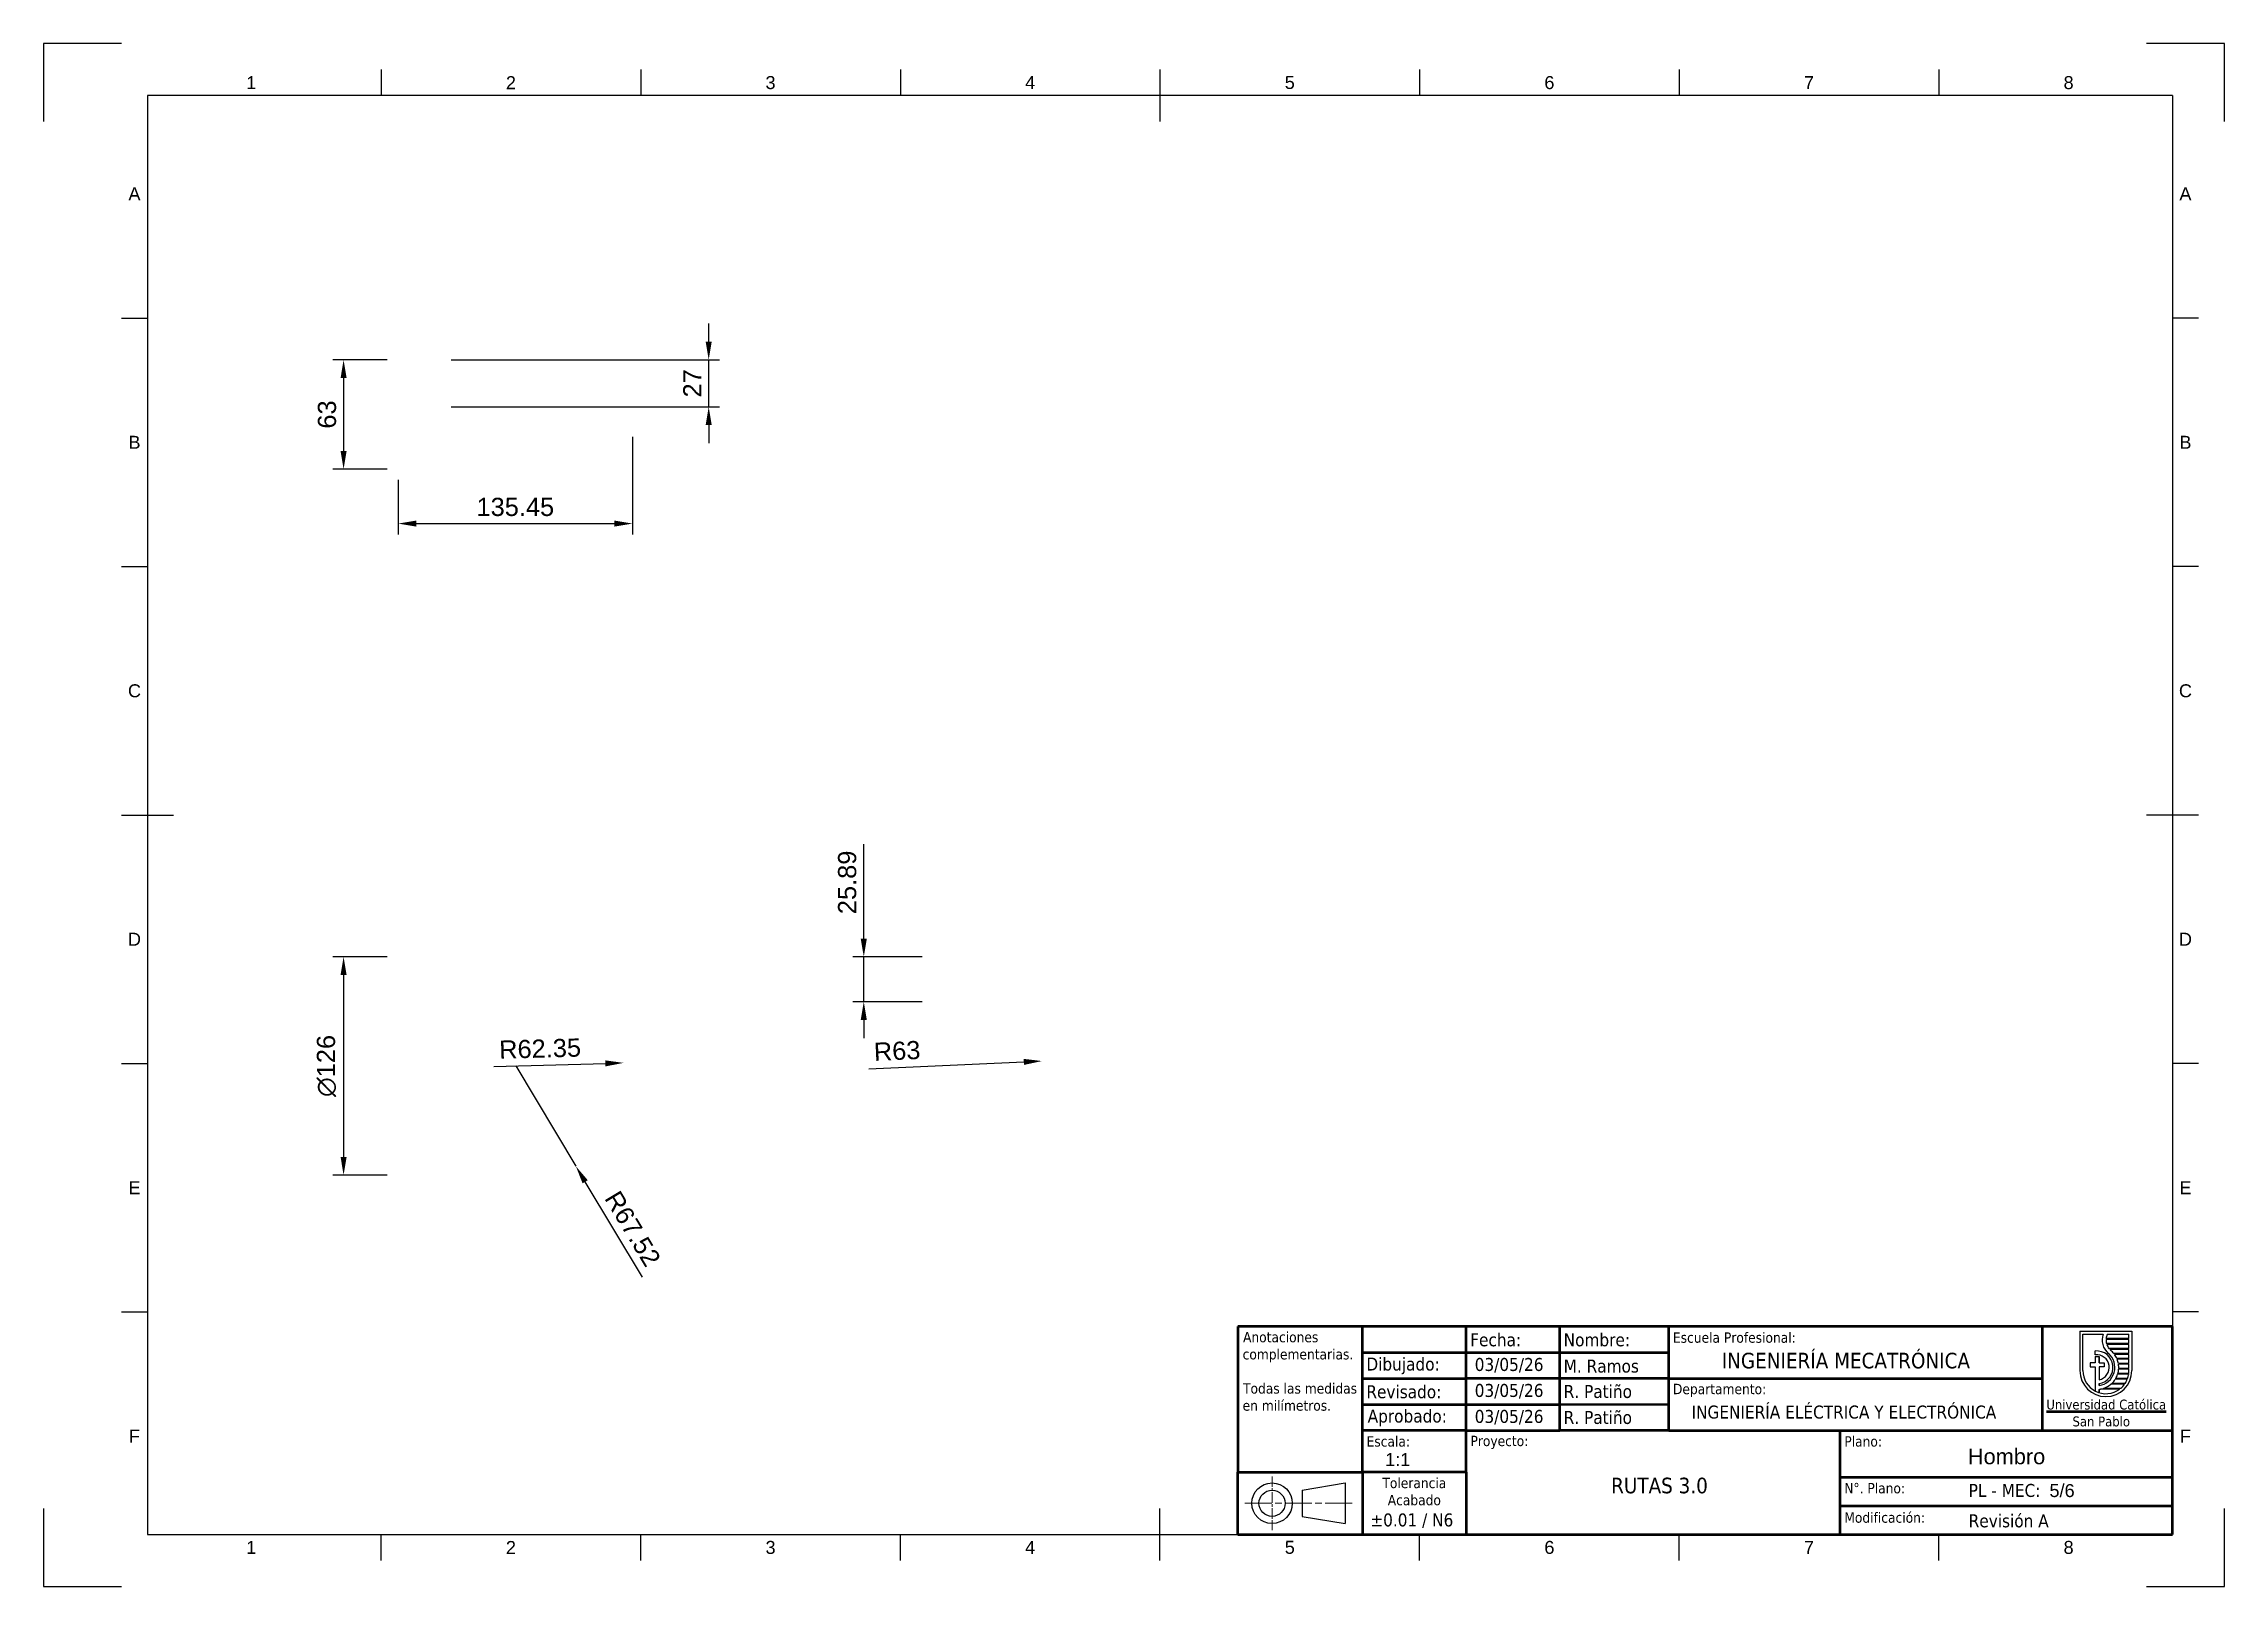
# Paper-space layout 'Brazo_2-Copiar(2)-Copiar' of a CAD drawing. Header units: millimetres. Extents: x 0 to 420, y 0 to 297.
import ezdxf
from ezdxf.enums import TextEntityAlignment as Align

# ---------------------------------------------------------------- set-up
doc = ezdxf.new("R2010")
doc.units = ezdxf.units.MM
doc.header["$LTSCALE"] = 0.75
doc.linetypes.add('CHAIN', pattern=[0.3543, 0.2362, -0.0295, 0.0591, -0.0295])
for name, color, linetype, lineweight in [('BORDER', 7, 'Continuous', 25), ('FD_Dimensions', 7, 'Continuous', 25), ('Notes', 7, 'Continuous', 25), ('Title (ISO)', 7, 'Continuous', 50), ('TITLEBLOCK', 7, 'Continuous', 35)]:
    doc.layers.add(name, color=color, linetype=linetype, lineweight=lineweight)
doc.styles.add('FusionTitle', font='arial.ttf')
doc.styles.add('MtXpl_Tahoma', font='tahoma.ttf')
doc.styles.add('MtXpl_Tahoma_1', font='tahomabd.ttf')
doc.styles.get("Standard").update_dxf_attribs({"font": 'arial.ttf'})
doc.dimstyles.new('Dim-ISO-25', dxfattribs={"dimtxt": 3.5, "dimasz": 3.5, "dimexe": 2.1, "dimexo": 2.1, "dimgap": 1.4, "dimtad": 1, "dimzin": 12, "dimdsep": 46, "dimtxsty": 'Standard', "dimcen": 0, "dimazin": 3, "dimtp": 0.1, "dimtm": 0.1, "dimtfac": 0.714286, "dimtmove": 0, "dimatfit": 3, "dimfxl": 1, "dimtzin": 12, "dimarcsym": 0})

# ---------------------------------------------------------------- blocks, each defined once
blk = doc.blocks.new('ISO_A3_SHEET')
at = {"layer": 'BORDER'}
for p, q in [((65, 292), (65, 287)), ((115, 292), (115, 287)), ((165, 292), (165, 287)), ((215, 292), (215, 282)), ((265, 292), (265, 287)), ((315, 292), (315, 287)), ((365, 292), (365, 287)), ((410, 287), (20, 287)), ((20, 287), (20, 10)), ((410, 287), (410, 10)), ((15, 244.16666), (20, 244.16666)), ((415, 244.16666), (410, 244.16666)), ((15, 196.33333), (20, 196.33333)), ((415, 196.33333), (410, 196.33333)), ((15, 148.5), (25, 148.5)), ((415, 148.5), (405, 148.5)), ((15, 100.66667), (20, 100.66667)), ((415, 100.66667), (410, 100.66667)), ((15, 52.83334), (20, 52.83334)), ((415, 52.83334), (410, 52.83334)), ((215, 5), (215, 15)), ((20, 10), (410, 10)), ((65, 5), (65, 10)), ((115, 5), (115, 10)), ((165, 5), (165, 10)), ((265, 5), (265, 10)), ((315, 5), (315, 10)), ((365, 5), (365, 10))]:
    blk.add_line(p, q, dxfattribs=at)
at = {"layer": 'Defpoints'}
for p, q in [((15, 297), (0, 297)), ((0, 297), (0, 282)), ((420, 297), (405, 297)), ((420, 282), (420, 297)), ((0, 15), (0, 0)), ((420, 0), (420, 15)), ((0, 0), (15, 0)), ((405, 0), (420, 0))]:
    blk.add_line(p, q, dxfattribs=at)
at = {"layer": 'BORDER', "style": 'FusionTitle'}
for s, p in [('1', (40, 289.5)), ('2', (90, 289.5)), ('3', (140, 289.5)), ('4', (190, 289.5)), ('5', (240, 289.5)), ('6', (290, 289.5)), ('7', (340, 289.5)), ('8', (390, 289.5)), ('A', (17.5, 268.08333)), ('A', (412.5, 268.08333)), ('B', (17.5, 220.25)), ('B', (412.5, 220.25)), ('C', (17.5, 172.41667)), ('C', (412.5, 172.41667)), ('D', (17.5, 124.58334)), ('D', (412.5, 124.58334)), ('E', (17.5, 76.75001)), ('E', (412.5, 76.75001)), ('F', (17.5, 28.91668)), ('F', (412.5, 28.91668)), ('1', (40, 7.5)), ('2', (90, 7.5)), ('3', (140, 7.5)), ('4', (190, 7.5)), ('5', (240, 7.5)), ('6', (290, 7.5)), ('7', (340, 7.5)), ('8', (390, 7.5))]:
    blk.add_text(s, height=2.5, dxfattribs=at).set_placement(p, align=Align.MIDDLE)
blk = doc.blocks.new('MEC_UCSP_2026_ROTULO')
at = {"color": 7, "lineweight": 25}
blk.add_line((-17.82, 39.13), (-7.82, 39.13), dxfattribs=at)
at = {"lineweight": 25}
for p, q in [((-17.82, 39.13), (-17.82, 31.53)), ((-17.26, 31.53), (-17.26, 38.57)), ((-17.26, 38.57), (-13.32, 38.57)), ((-12.52, 38.57), (-8.38, 38.57)), ((-8.38, 37.69), (-8.38, 38.57)), ((-7.82, 39.13), (-7.82, 31.53)), ((-14.86, 34.59), (-14.86, 35.33)), ((-14.86, 34.23), (-14.86, 33.01)), ((-14.86, 34.23), (-14.12, 34.23)), ((-14.12, 34.23), (-14.12, 33.01)), ((-8.38, 37.53), (-12.79, 37.53)), ((-8.38, 37.69), (-12.78, 37.69)), ((-8.38, 36.73), (-12.71, 36.73)), ((-8.38, 36.58), (-12.66, 36.58)), ((-8.38, 35.77), (-12.21, 35.77)), ((-8.38, 35.62), (-12.08, 35.62)), ((-8.38, 34.82), (-11.28, 34.82)), ((-8.38, 34.66), (-11.16, 34.66)), ((-8.38, 33.86), (-10.71, 33.86)), ((-8.38, 33.71), (-10.64, 33.71)), ((-8.38, 36.73), (-8.38, 37.53)), ((-8.38, 35.77), (-8.38, 36.58)), ((-8.38, 34.82), (-8.38, 35.62)), ((-8.38, 33.86), (-8.38, 34.66)), ((-8.38, 32.9), (-8.38, 33.71)), ((-14.86, 33.01), (-15.86, 33.01)), ((-15.86, 33.01), (-15.86, 32.27)), ((-15.86, 32.27), (-14.86, 32.27)), ((-14.86, 32.27), (-14.86, 27.58)), ((-14.12, 33.01), (-13.13, 33.01)), ((-14.12, 32.27), (-14.12, 29.78)), ((-13.13, 32.27), (-14.12, 32.27)), ((-13.13, 33.01), (-13.13, 32.27)), ((-8.7, 29.88), (-11.02, 29.88)), ((-8.64, 30.03), (-10.92, 30.03)), ((-8.44, 30.84), (-10.57, 30.84)), ((-8.41, 30.99), (-10.52, 30.99)), ((-8.38, 32.9), (-10.42, 32.9)), ((-8.38, 32.75), (-10.39, 32.75)), ((-8.38, 31.79), (-10.37, 31.79)), ((-8.38, 31.95), (-10.36, 31.95)), ((-8.38, 31.95), (-8.38, 32.75)), ((-8.38, 31.53), (-8.38, 31.79)), ((-14.12, 29.03), (-14.12, 28.67)), ((-14.12, 27.93), (-14.12, 27.28)), ((-10.17, 27.97), (-13.85, 27.97)), ((-9.97, 28.12), (-13.26, 28.12)), ((-9.22, 28.92), (-11.84, 28.92)), ((-9.12, 29.08), (-11.67, 29.08))]:
    blk.add_line(p, q, dxfattribs=at)
for p, q in [((-14.12, 34.23), (-14.12, 33.01)), ((-14.12, 29.03), (-14.12, 28.67)), ((-14.12, 27.93), (-14.12, 27.28))]:
    blk.add_line(p, q)
for centre, radius, start, end in [((-10.22, 37.4), 3.32, 159.4919, 229.9701), ((-10.22, 37.4), 2.58, 153.2124, 173.7257), ((-14.62, 32.16), 3.17, 279.0593, 94.3439), ((-14.62, 32.16), 2.44, 281.8358, 95.6623), ((-14.62, 32.16), 3.53, 278.1382, 49.9701), ((-10.22, 37.4), 2.58, 177.1373, 195.1765), ((-10.22, 37.4), 2.58, 198.7319, 219.2627), ((-14.62, 32.16), 4.27, 38.4452, 49.9701), ((-14.62, 32.16), 4.27, 23.4265, 35.8674), ((-14.62, 32.16), 4.27, 9.9842, 21.2057), ((-12.82, 31.53), 5, 180, 0), ((-12.82, 31.53), 4.44, 180, 306.7065), ((-14.62, 32.16), 4.27, 313.664, 327.6519), ((-14.62, 32.16), 4.27, 330.0525, 341.8885), ((-14.62, 32.16), 4.27, 344.0373, 355.0278), ((-14.62, 32.16), 4.27, 357.0871, 7.9045), ((-12.82, 31.53), 4.44, 326.5146, 338.2428), ((-12.82, 31.53), 4.44, 340.3541, 351.0741), ((-12.82, 31.53), 4.44, 353.0681, 0), ((-14.62, 32.16), 4.27, 276.7227, 280.4384), ((-14.62, 32.16), 4.27, 288.631, 310.6014), ((-12.82, 31.53), 4.44, 309.8932, 324.1128)]:
    blk.add_arc(centre, radius, start, end, dxfattribs=at)
at = {"lineweight": 35}
blk.add_arc((-10.22, 37.4), 2.58, 223.8063, 229.9701, dxfattribs=at)
at = {"layer": 'Title (ISO)'}
for p, q in [((0, 40), (-180, 40)), ((-180, 40), (-180, 12)), ((-156, 35), (-156, 40)), ((-136, 35), (-136, 40)), ((-118, 35), (-118, 40)), ((-97, 35), (-97, 40)), ((-25, 20), (-25, 40)), ((0, 11), (0, 40)), ((-156, 29.95), (-156, 35)), ((-156, 35), (-136, 35)), ((-136, 35), (-118, 35)), ((-136, 30), (-136, 35)), ((-118, 30), (-118, 35.01)), ((-118, 35), (-97, 35)), ((-97, 30), (-97, 35)), ((-156, 30), (-136, 30)), ((-156, 24.96), (-156, 29.95)), ((-136, 20), (-136, 30)), ((-136, 30), (-136, 30)), ((-118, 30), (-136, 30)), ((-118, 25.06), (-118, 30)), ((-97, 30), (-118, 30)), ((-97, 30), (-25, 30)), ((-97, 25), (-97, 30)), ((-156, 25), (-136, 25)), ((-156, 20), (-156, 24.96)), ((-136, 25), (-118, 25)), ((-118, 20), (-118, 25.06)), ((-97, 24.94), (-118, 25)), ((-97, 20), (-97, 25)), ((-136, 20), (-156, 20)), ((-156, 12), (-156, 20)), ((-136, 12), (-136, 20)), ((-136, 20), (-118, 20)), ((-97, 20), (-118, 20)), ((-97, 20), (-64, 20)), ((-64, 11), (-64, 20)), ((-64, 20), (0, 20)), ((-180, 12), (-156, 12)), ((-180, 0), (-180, 12)), ((-136, 12), (-156, 12)), ((-156, 12), (-156, 0)), ((-136, 12), (-136, 0)), ((-64, 11), (0, 11)), ((-64, 5.5), (-64, 11)), ((0, 0), (0, 11)), ((-64, 0), (-64, 5.5)), ((-64, 5.5), (-0.09, 5.5)), ((-180, 0), (0, 0))]:
    blk.add_line(p, q, dxfattribs=at)
at = {"layer": 'Title (ISO)', "linetype": 'CHAIN', "lineweight": 18, "ltscale": 11.506328}
blk.add_line((-173.41, 11.18), (-173.41, 0.82), dxfattribs=at)
at = {"layer": 'Title (ISO)', "lineweight": 25}
for p, q in [((-167.64, 8.52), (-159.31, 9.9)), ((-167.64, 8.52), (-167.64, 3.48)), ((-159.31, 9.9), (-159.31, 2.1)), ((-167.64, 3.48), (-159.31, 2.1))]:
    blk.add_line(p, q, dxfattribs=at)
at = {"layer": 'Title (ISO)', "linetype": 'CHAIN', "lineweight": 18, "ltscale": 29.126099}
blk.add_line((-178.64, 6), (-158, 6), dxfattribs=at)
at = {"layer": 'Title (ISO)', "lineweight": 25}
for radius in [3.9, 2.52]:
    blk.add_circle((-173.41, 6), radius, dxfattribs=at)
at = {"layer": 'Title (ISO)'}
for s, height, style, p in [('Anotaciones', 2, 'MtXpl_Tahoma', (-179, 36.99)), ('Fecha:', 2.5, 'MtXpl_Tahoma', (-135.25, 36.22)), ('Nombre:', 2.5, 'MtXpl_Tahoma', (-117.25, 36.22)), ('Escuela Profesional:', 2, 'MtXpl_Tahoma', (-96.2, 36.9)), ('complementarias.', 2, 'MtXpl_Tahoma', (-179.08, 33.69)), ('Dibujado:', 2.5, 'MtXpl_Tahoma', (-155.25, 31.55)), ('03/05/26', 2.5, 'MtXpl_Tahoma', (-134.38, 31.47)), ('M. Ramos', 2.5, 'MtXpl_Tahoma', (-117.25, 31.16)), ('INGENIERÍA MECATRÓNICA', 3, 'MtXpl_Tahoma', (-86.81, 31.97)), ('Todas las medidas', 2, 'MtXpl_Tahoma', (-179, 27.11)), ('en milímetros.', 2, 'MtXpl_Tahoma', (-179.08, 23.82)), ('Revisado:', 2.5, 'MtXpl_Tahoma', (-155.25, 26.22)), ('03/05/26', 2.5, 'MtXpl_Tahoma', (-134.38, 26.47)), ('R. Patiño', 2.5, 'MtXpl_Tahoma', (-117.25, 26.27)), ('Departamento:', 2, 'MtXpl_Tahoma', (-96.2, 27)), ('INGENIERÍA ELÉCTRICA Y ELECTRÓNICA', 2.5, 'MtXpl_Tahoma', (-92.63, 22.31)), ('%%UUniversidad Católica', 1.9, 'MtXpl_Tahoma', (-24.29, 24.05)), ('Aprobado:', 2.5, 'MtXpl_Tahoma', (-155, 21.54)), ('03/05/26', 2.5, 'MtXpl_Tahoma', (-134.38, 21.47)), ('R. Patiño', 2.5, 'MtXpl_Tahoma', (-117.25, 21.27)), ('San Pablo', 1.9, 'MtXpl_Tahoma_1', (-19.25, 20.8)), ('Escala:', 2, 'MtXpl_Tahoma', (-155.2, 16.91)), ('Proyecto:', 2, 'MtXpl_Tahoma', (-135.2, 17)), ('Plano:', 2, 'MtXpl_Tahoma', (-63.2, 16.91)), ('Tolerancia', 2, 'MtXpl_Tahoma', (-152.16, 8.91)), ('RUTAS 3.0', 3, 'MtXpl_Tahoma', (-108.11, 7.92)), ('N°. Plano:', 2, 'MtXpl_Tahoma', (-63.2, 7.91)), ('PL - MEC:', 2.5, 'MtXpl_Tahoma', (-39.25, 7.22)), ('Acabado', 2, 'MtXpl_Tahoma', (-151.13, 5.62)), ('Modificación:', 2, 'MtXpl_Tahoma', (-63.2, 2.25)), ('±0.01 / N6', 2.5, 'MtXpl_Tahoma', (-154.49, 1.54)), ('Revisión A', 2.5, 'MtXpl_Tahoma', (-39.25, 1.37))]:
    blk.add_text(s, height=height, dxfattribs=dict(at, style=style)).set_placement(p)
at = {"layer": 'TITLEBLOCK', "lineweight": 13}
for tag, p in [('SCALE', (-151.64, 13.18)), ('SHEET', (-23.69, 7.19))]:
    blk.add_attdef(tag, p, '', height=2.5, dxfattribs=at)
blk = doc.blocks.new('*D583')
at = {"layer": 'Defpoints', "color": 0, "transparency": 16777216}
for p in [(90.92, 100.19), (111.69, 100.78)]:
    blk.add_point(p, dxfattribs=at)
at = {"layer": 'FD_Dimensions', "color": 0, "lineweight": -2, "transparency": 16777216}
blk.add_line((86.72, 100.07), (108.19, 100.68), dxfattribs=at)
at = {"layer": 'FD_Dimensions', "color": 0, "transparency": 16777216}
blk.add_solid([(108.18, 101.26), (108.21, 100.1), (111.69, 100.78)], dxfattribs=at)
at = {"layer": 'FD_Dimensions', "color": 0, "transparency": 16777216, "insert": (95.62, 103.51), "char_height": 3.5, "attachment_point": 5, "rotation": 1.6159}
blk.add_mtext('R62.35', dxfattribs=at)
blk = doc.blocks.new('*D584')
at = {"layer": 'Defpoints', "color": 0, "transparency": 16777216}
for p in [(90.92, 100.19), (102.5, 80.89)]:
    blk.add_point(p, dxfattribs=at)
at = {"layer": 'FD_Dimensions', "color": 0, "lineweight": -2, "transparency": 16777216}
for p, q in [((90.92, 100.19), (102.5, 80.89)), ((115.33, 59.52), (104.3, 77.89))]:
    blk.add_line(p, q, dxfattribs=at)
at = {"layer": 'FD_Dimensions', "color": 0, "transparency": 16777216}
blk.add_solid([(104.8, 78.19), (103.8, 77.59), (102.5, 80.89)], dxfattribs=at)
at = {"layer": 'FD_Dimensions', "color": 0, "transparency": 16777216, "insert": (113.45, 68.85), "char_height": 3.5, "attachment_point": 5, "rotation": 300.975}
blk.add_mtext('R67.52', dxfattribs=at)
blk = doc.blocks.new('*D585')
at = {"layer": 'Defpoints', "color": 0, "transparency": 16777216}
for p in [(113.42, 223.43), (68.27, 215.1), (113.42, 204.6)]:
    blk.add_point(p, dxfattribs=at)
at = {"layer": 'FD_Dimensions', "color": 0, "lineweight": -2, "transparency": 16777216}
for p, q in [((113.42, 221.33), (113.42, 202.5)), ((68.27, 213), (68.27, 202.5)), ((71.77, 204.6), (109.92, 204.6))]:
    blk.add_line(p, q, dxfattribs=at)
at = {"layer": 'FD_Dimensions', "color": 0, "transparency": 16777216}
for points in [[(71.77, 205.18), (71.77, 204.02), (68.27, 204.6)], [(109.92, 205.18), (109.92, 204.02), (113.42, 204.6)]]:
    blk.add_solid(points, dxfattribs=at)
at = {"layer": 'FD_Dimensions', "color": 0, "transparency": 16777216, "insert": (90.85, 207.79), "char_height": 3.5, "attachment_point": 5}
blk.add_mtext('135.45', dxfattribs=at)
blk = doc.blocks.new('*D586')
at = {"layer": 'Defpoints', "color": 0, "transparency": 16777216}
for p in [(68.27, 236.1), (57.77, 215.1), (68.27, 215.1)]:
    blk.add_point(p, dxfattribs=at)
at = {"layer": 'FD_Dimensions', "color": 0, "lineweight": -2, "transparency": 16777216}
for p, q in [((66.17, 236.1), (55.67, 236.1)), ((57.77, 232.6), (57.77, 218.6)), ((66.17, 215.1), (55.67, 215.1))]:
    blk.add_line(p, q, dxfattribs=at)
at = {"layer": 'FD_Dimensions', "color": 0, "transparency": 16777216}
for points in [[(57.19, 232.6), (58.36, 232.6), (57.77, 236.1)], [(57.19, 218.6), (58.36, 218.6), (57.77, 215.1)]]:
    blk.add_solid(points, dxfattribs=at)
at = {"layer": 'FD_Dimensions', "color": 0, "transparency": 16777216, "insert": (54.59, 225.6), "char_height": 3.5, "attachment_point": 5, "rotation": 90}
blk.add_mtext('63', dxfattribs=at)
blk = doc.blocks.new('*D587')
at = {"layer": 'Defpoints', "color": 0, "transparency": 16777216}
for p in [(68.27, 121.19), (57.77, 79.19), (68.27, 79.19)]:
    blk.add_point(p, dxfattribs=at)
at = {"layer": 'FD_Dimensions', "color": 0, "lineweight": -2, "transparency": 16777216}
for p, q in [((66.17, 121.19), (55.67, 121.19)), ((57.77, 117.69), (57.77, 82.69)), ((66.17, 79.19), (55.67, 79.19))]:
    blk.add_line(p, q, dxfattribs=at)
at = {"layer": 'FD_Dimensions', "color": 0, "transparency": 16777216}
for points in [[(57.19, 117.69), (58.36, 117.69), (57.77, 121.19)], [(57.19, 82.69), (58.36, 82.69), (57.77, 79.19)]]:
    blk.add_solid(points, dxfattribs=at)
at = {"layer": 'FD_Dimensions', "color": 0, "transparency": 16777216, "insert": (54.49, 100.19), "char_height": 3.5, "attachment_point": 5, "rotation": 90}
blk.add_mtext('∅126', dxfattribs=at)
blk = doc.blocks.new('*D588')
at = {"layer": 'Defpoints', "color": 0, "transparency": 16777216}
for p in [(150.32, 99.25), (171.3, 100.19)]:
    blk.add_point(p, dxfattribs=at)
at = {"layer": 'FD_Dimensions', "color": 0, "lineweight": -2, "transparency": 16777216}
blk.add_line((158.94, 99.64), (188.78, 100.97), dxfattribs=at)
at = {"layer": 'FD_Dimensions', "color": 0, "transparency": 16777216}
blk.add_solid([(188.76, 101.55), (188.81, 100.39), (192.28, 101.13)], dxfattribs=at)
at = {"layer": 'FD_Dimensions', "color": 0, "transparency": 16777216, "insert": (164.38, 103.07), "char_height": 3.5, "attachment_point": 5, "rotation": 2.556}
blk.add_mtext('R63', dxfattribs=at)
blk = doc.blocks.new('*D589')
at = {"layer": 'Defpoints', "color": 0, "transparency": 16777216}
for p in [(76.37, 236.1), (128.09, 236.1), (76.37, 227.1)]:
    blk.add_point(p, dxfattribs=at)
at = {"layer": 'FD_Dimensions', "color": 0, "lineweight": -2, "transparency": 16777216}
for p, q in [((128.09, 239.6), (128.09, 243.1)), ((78.47, 236.1), (130.19, 236.1)), ((128.09, 227.1), (128.09, 236.1)), ((78.47, 227.1), (130.19, 227.1)), ((128.09, 223.6), (128.09, 220.1))]:
    blk.add_line(p, q, dxfattribs=at)
at = {"layer": 'FD_Dimensions', "color": 0, "transparency": 16777216}
for points in [[(127.51, 239.6), (128.67, 239.6), (128.09, 236.1)], [(127.51, 223.6), (128.67, 223.6), (128.09, 227.1)]]:
    blk.add_solid(points, dxfattribs=at)
at = {"layer": 'FD_Dimensions', "color": 0, "transparency": 16777216, "insert": (124.93, 231.6), "char_height": 3.5, "attachment_point": 5, "rotation": 90}
blk.add_mtext('27', dxfattribs=at)
blk = doc.blocks.new('*D590')
at = {"layer": 'Defpoints', "color": 0, "transparency": 16777216}
for p in [(171.3, 121.19), (157.96, 112.56), (171.3, 112.56)]:
    blk.add_point(p, dxfattribs=at)
at = {"layer": 'FD_Dimensions', "color": 0, "lineweight": -2, "transparency": 16777216}
for p, q in [((157.96, 124.69), (157.96, 142.87)), ((169.2, 121.19), (155.86, 121.19)), ((157.96, 112.56), (157.96, 121.19)), ((169.2, 112.56), (155.86, 112.56)), ((157.96, 109.06), (157.96, 105.56))]:
    blk.add_line(p, q, dxfattribs=at)
at = {"layer": 'FD_Dimensions', "color": 0, "transparency": 16777216}
for points in [[(157.37, 124.69), (158.54, 124.69), (157.96, 121.19)], [(157.37, 109.06), (158.54, 109.06), (157.96, 112.56)]]:
    blk.add_solid(points, dxfattribs=at)
at = {"layer": 'FD_Dimensions', "color": 0, "transparency": 16777216, "insert": (154.77, 135.53), "char_height": 3.5, "attachment_point": 5, "rotation": 90}
blk.add_mtext('25.89', dxfattribs=at)

psp = doc.layouts.new('Brazo_2-Copiar(2)-Copiar')

# ---------------------------------------------------------------- block references
at = {"layer": 'BORDER'}
psp.add_blockref('ISO_A3_SHEET', (0, 0), dxfattribs=at)
at = {"layer": 'TITLEBLOCK'}
psp.add_blockref('MEC_UCSP_2026_ROTULO', (410, 10), dxfattribs=at).add_auto_attribs({'SCALE': '1:1', 'SHEET': '5/6'})

# ---------------------------------------------------------------- texts
at = {"layer": 'Notes', "insert": (345.8005, 26.5116), "char_height": 3, "attachment_point": 1}
psp.add_mtext_dynamic_manual_height_columns('\\pi24.79263;Hombro', width=64, gutter_width=17.5, heights=[0], dxfattribs=at)

# ---------------------------------------------------------------- dimensions: what is measured, and where the dimension line sits
at = {"layer": 'FD_Dimensions'}
for p1, p2, distance, picture, middle in [((76.3738, 227.0987), (76.3738, 236.0987), -51.7169, '*D589', (124.9336, 231.5987)), ((68.2738, 236.0987), (68.2738, 215.0987), -10.5, '*D586', (54.5856, 225.5987))]:
    dim = psp.add_aligned_dim(p1=p1, p2=p2, distance=distance, dimstyle='Dim-ISO-25', override={"dimlfac": -3, "dimclrd": 0, "dimclre": 0}, dxfattribs=at)
    dim.commit()
    dim.dimension.update_dxf_attribs({"geometry": picture, "text_midpoint": middle})
dim = psp.add_linear_dim(base=(113.4229, 204.5987), p1=(68.2738, 215.0987), p2=(113.4229, 223.4321), dimstyle='Dim-ISO-25', override={"dimlfac": -3, "dimclrd": 0, "dimclre": 0}, dxfattribs=at)
dim.commit()
dim.dimension.update_dxf_attribs({"geometry": '*D585', "text_midpoint": (90.8483, 207.7869)})
dim = psp.add_linear_dim(base=(157.9571, 112.5619), p1=(171.2987, 121.1915), p2=(171.2987, 112.5619), angle=270, dimstyle='Dim-ISO-25', override={"dimlfac": -3}, dxfattribs=at)
dim.commit()
dim.dimension.update_dxf_attribs({"geometry": '*D590', "text_midpoint": (157.9571, 135.5302), "dimtype": 161})
dim = psp.add_aligned_dim(p1=(68.2738, 121.1915), p2=(68.2738, 79.1915), distance=-10.5, text='∅<>', dimstyle='Dim-ISO-25', override={"dimlfac": -3, "dimclrd": 0, "dimclre": 0}, dxfattribs=at)
dim.commit()
dim.dimension.update_dxf_attribs({"geometry": '*D587', "text_midpoint": (54.4889, 100.1915)})
for center, mpoint, override, picture, middle in [((90.9161, 100.1915), (111.6924, 100.7776), {"dimlfac": -3, "dimse1": 1, "dimclrd": 0, "dimclre": 0}, '*D583', (95.7055, 100.3266)), ((171.2987, 100.1915), (150.3196, 99.2549), {"dimlfac": -3, "dimse1": 1}, '*D588', (164.5175, 99.8888))]:
    dim = psp.add_radius_dim(center=center, mpoint=mpoint, dimstyle='Dim-ISO-25', override=override, dxfattribs=at)
    dim.commit()
    dim.dimension.update_dxf_attribs({"geometry": picture, "text_midpoint": middle, "dimtype": 164})
dim = psp.add_radius_dim(center=(90.9161, 100.1915), mpoint=(102.4995, 80.8943), dimstyle='Dim-ISO-25', override={"dimlfac": -3, "dimse1": 1, "dimclrd": 0, "dimclre": 0}, dxfattribs=at)
dim.commit()
dim.dimension.update_dxf_attribs({"geometry": '*D584', "text_midpoint": (110.7147, 67.2084)})

doc.saveas('drawing.dxf')
